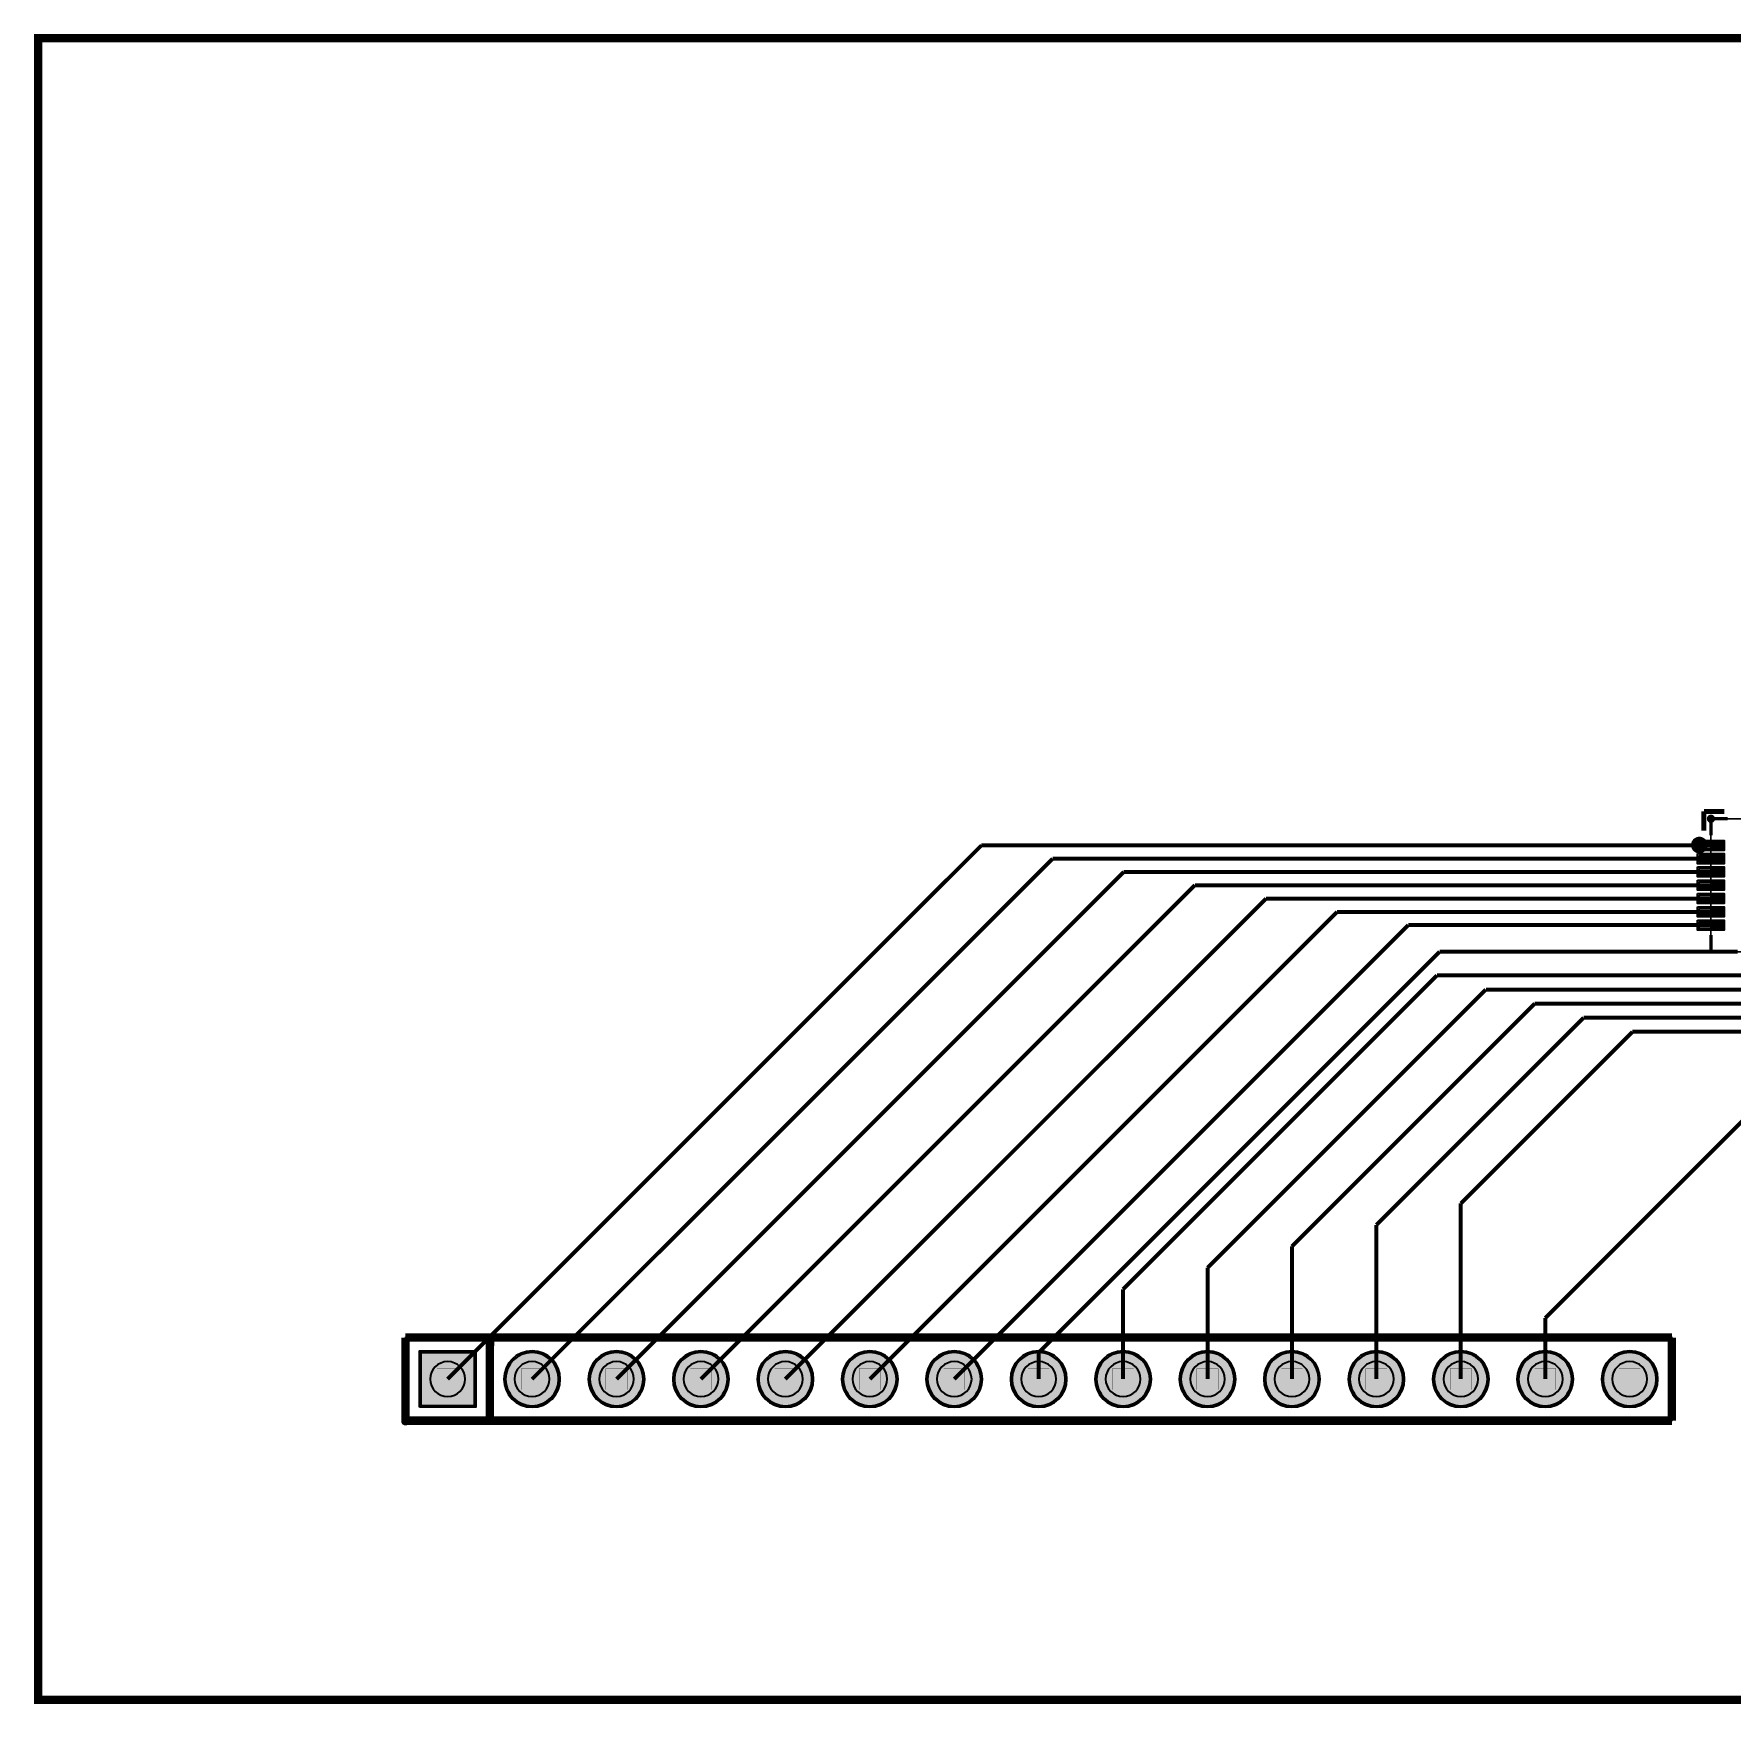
# Model space of a CAD drawing. Header units: millimetres. Extents: x 0 to 100, y 0 to 50.
# Drawn here: x -0.1 to 50.9, y -0.1 to 50.1 of the extents above; entities that cross this region are included whole.
import ezdxf

# ---------------------------------------------------------------- set-up
doc = ezdxf.new("R2010")
doc.units = ezdxf.units.MM
doc.header["$MEASUREMENT"] = 0
for name, color, linetype, true_color in [('Bottom-Layer', 7, 'Continuous', 0x0000ff), ('Bottom-Paste-Mask-Layer', 7, 'Continuous', 0x800000), ('Bottom-Solder-Mask-Layer', 7, 'Continuous', 0xaa00ff), ('Component-Marking-Layer', 7, 'Continuous', 0x66ffcc), ('Component-Shape-Layer', 7, 'Continuous', 0x00cccc), ('Document-Layer', 7, 'Continuous', 0xffffff), ('Hole-Layer', 7, 'Continuous', 0x222222), ('Multi-Layer', 7, 'Continuous', 0xc0c0c0), ('Pin-Soldering-Layer', 7, 'Continuous', 0xcc9999), ('Top-Layer', 7, 'Continuous', 0xff0000), ('Top-Paste-Mask-Layer', 7, 'Continuous', 0x808080), ('Top-Silkscreen-Layer', 7, 'Continuous', 0xffcc00), ('Top-Solder-Mask-Layer', 7, 'Continuous', 0x800080)]:
    doc.layers.add(name, color=color, linetype=linetype, true_color=true_color)

msp = doc.modelspace()

# ---------------------------------------------------------------- hatches: boundary and pattern name
at = {"layer": 'Bottom-Layer'}
for points in [[(11.519, 8.852), (11.519, 10.452), (13.119, 10.452), (13.119, 8.852)], [(14.059, 9.652, 1), (15.659, 9.652, 1)], [(16.599, 9.652, 1), (18.199, 9.652, 1)], [(19.139, 9.652, 1), (20.739, 9.652, 1)], [(21.679, 9.652, 1), (23.279, 9.652, 1)], [(24.219, 9.652, 1), (25.819, 9.652, 1)], [(26.759, 9.652, 1), (28.359, 9.652, 1)], [(29.299, 9.652, 1), (30.899, 9.652, 1)], [(31.839, 9.652, 1), (33.439, 9.652, 1)], [(34.379, 9.652, 1), (35.979, 9.652, 1)], [(36.919, 9.652, 1), (38.519, 9.652, 1)], [(39.459, 9.652, 1), (41.059, 9.652, 1)], [(41.999, 9.652, 1), (43.599, 9.652, 1)], [(44.539, 9.652, 1), (46.139, 9.652, 1)], [(47.079, 9.652, 1), (48.679, 9.652, 1)]]:
    msp.add_hatch(color=256, dxfattribs=at).paths.add_polyline_path(points)
at = {"layer": 'Bottom-Paste-Mask-Layer'}
for points in [[(11.519, 8.852), (11.519, 10.452), (13.119, 10.452), (13.119, 8.852)], [(14.059, 9.652, 1), (15.659, 9.652, 1)], [(16.599, 9.652, 1), (18.199, 9.652, 1)], [(19.139, 9.652, 1), (20.739, 9.652, 1)], [(21.679, 9.652, 1), (23.279, 9.652, 1)], [(24.219, 9.652, 1), (25.819, 9.652, 1)], [(26.759, 9.652, 1), (28.359, 9.652, 1)], [(29.299, 9.652, 1), (30.899, 9.652, 1)], [(31.839, 9.652, 1), (33.439, 9.652, 1)], [(34.379, 9.652, 1), (35.979, 9.652, 1)], [(36.919, 9.652, 1), (38.519, 9.652, 1)], [(39.459, 9.652, 1), (41.059, 9.652, 1)], [(41.999, 9.652, 1), (43.599, 9.652, 1)], [(44.539, 9.652, 1), (46.139, 9.652, 1)], [(47.079, 9.652, 1), (48.679, 9.652, 1)]]:
    msp.add_hatch(color=256, dxfattribs=at).paths.add_polyline_path(points)
at = {"layer": 'Bottom-Solder-Mask-Layer'}
for points in [[(11.469, 8.802), (11.469, 10.502), (13.169, 10.502), (13.169, 8.802)], [(14.009, 9.652, 1), (15.709, 9.652, 1)], [(16.549, 9.652, 1), (18.249, 9.652, 1)], [(19.089, 9.652, 1), (20.789, 9.652, 1)], [(21.629, 9.652, 1), (23.329, 9.652, 1)], [(24.169, 9.652, 1), (25.869, 9.652, 1)], [(26.709, 9.652, 1), (28.409, 9.652, 1)], [(29.249, 9.652, 1), (30.949, 9.652, 1)], [(31.789, 9.652, 1), (33.489, 9.652, 1)], [(34.329, 9.652, 1), (36.029, 9.652, 1)], [(36.869, 9.652, 1), (38.569, 9.652, 1)], [(39.409, 9.652, 1), (41.109, 9.652, 1)], [(41.949, 9.652, 1), (43.649, 9.652, 1)], [(44.489, 9.652, 1), (46.189, 9.652, 1)], [(47.029, 9.652, 1), (48.729, 9.652, 1)]]:
    msp.add_hatch(color=256, dxfattribs=at).paths.add_polyline_path(points)
at = {"layer": 'Component-Marking-Layer'}
for points in [[(50.264, 26.511, 1), (50.384, 26.511, 1)], [(50.264, 26.511, 1), (50.384, 26.511, 1)], [(10.989, 8.382, 1), (11.109, 8.382, 1)], [(10.989, 8.382, 1), (11.109, 8.382, 1)]]:
    msp.add_hatch(color=256, dxfattribs=at).paths.add_polyline_path(points)
at = {"layer": 'Hole-Layer'}
for points in [[(11.794, 9.652, 1), (12.844, 9.652, 1)], [(14.334, 9.652, 1), (15.384, 9.652, 1)], [(16.874, 9.652, 1), (17.924, 9.652, 1)], [(19.414, 9.652, 1), (20.464, 9.652, 1)], [(21.954, 9.652, 1), (23.004, 9.652, 1)], [(24.494, 9.652, 1), (25.544, 9.652, 1)], [(27.034, 9.652, 1), (28.084, 9.652, 1)], [(29.574, 9.652, 1), (30.624, 9.652, 1)], [(32.114, 9.652, 1), (33.164, 9.652, 1)], [(34.654, 9.652, 1), (35.704, 9.652, 1)], [(37.194, 9.652, 1), (38.244, 9.652, 1)], [(39.734, 9.652, 1), (40.784, 9.652, 1)], [(42.274, 9.652, 1), (43.324, 9.652, 1)], [(44.814, 9.652, 1), (45.864, 9.652, 1)], [(47.354, 9.652, 1), (48.404, 9.652, 1)]]:
    msp.add_hatch(color=256, dxfattribs=at).paths.add_polyline_path(points)
at = {"layer": 'Multi-Layer'}
for points in [[(11.519, 8.852), (11.519, 10.452), (13.119, 10.452), (13.119, 8.852)], [(11.519, 8.852), (11.519, 10.452), (13.119, 10.452), (13.119, 8.852)], [(11.519, 8.852), (11.519, 10.452), (13.119, 10.452), (13.119, 8.852)], [(14.059, 9.652, 1), (15.659, 9.652, 1)], [(14.059, 9.652, 1), (15.659, 9.652, 1)], [(14.059, 9.652, 1), (15.659, 9.652, 1)], [(16.599, 9.652, 1), (18.199, 9.652, 1)], [(16.599, 9.652, 1), (18.199, 9.652, 1)], [(16.599, 9.652, 1), (18.199, 9.652, 1)], [(19.139, 9.652, 1), (20.739, 9.652, 1)], [(19.139, 9.652, 1), (20.739, 9.652, 1)], [(19.139, 9.652, 1), (20.739, 9.652, 1)], [(21.679, 9.652, 1), (23.279, 9.652, 1)], [(21.679, 9.652, 1), (23.279, 9.652, 1)], [(21.679, 9.652, 1), (23.279, 9.652, 1)], [(24.219, 9.652, 1), (25.819, 9.652, 1)], [(24.219, 9.652, 1), (25.819, 9.652, 1)], [(24.219, 9.652, 1), (25.819, 9.652, 1)], [(26.759, 9.652, 1), (28.359, 9.652, 1)], [(26.759, 9.652, 1), (28.359, 9.652, 1)], [(26.759, 9.652, 1), (28.359, 9.652, 1)], [(29.299, 9.652, 1), (30.899, 9.652, 1)], [(29.299, 9.652, 1), (30.899, 9.652, 1)], [(29.299, 9.652, 1), (30.899, 9.652, 1)], [(31.839, 9.652, 1), (33.439, 9.652, 1)], [(31.839, 9.652, 1), (33.439, 9.652, 1)], [(31.839, 9.652, 1), (33.439, 9.652, 1)], [(34.379, 9.652, 1), (35.979, 9.652, 1)], [(34.379, 9.652, 1), (35.979, 9.652, 1)], [(34.379, 9.652, 1), (35.979, 9.652, 1)], [(36.919, 9.652, 1), (38.519, 9.652, 1)], [(36.919, 9.652, 1), (38.519, 9.652, 1)], [(36.919, 9.652, 1), (38.519, 9.652, 1)], [(39.459, 9.652, 1), (41.059, 9.652, 1)], [(39.459, 9.652, 1), (41.059, 9.652, 1)], [(39.459, 9.652, 1), (41.059, 9.652, 1)], [(41.999, 9.652, 1), (43.599, 9.652, 1)], [(41.999, 9.652, 1), (43.599, 9.652, 1)], [(41.999, 9.652, 1), (43.599, 9.652, 1)], [(44.539, 9.652, 1), (46.139, 9.652, 1)], [(44.539, 9.652, 1), (46.139, 9.652, 1)], [(44.539, 9.652, 1), (46.139, 9.652, 1)], [(47.079, 9.652, 1), (48.679, 9.652, 1)], [(47.079, 9.652, 1), (48.679, 9.652, 1)], [(47.079, 9.652, 1), (48.679, 9.652, 1)]]:
    msp.add_hatch(color=256, dxfattribs=at).paths.add_polyline_path(points)
at = {"layer": 'Pin-Soldering-Layer'}
for points in [[(50.324, 25.811), (50.674, 25.811), (50.674, 25.611), (50.324, 25.611)], [(50.324, 25.811), (50.674, 25.811), (50.674, 25.611), (50.324, 25.611)], [(50.324, 25.411), (50.674, 25.411), (50.674, 25.211), (50.324, 25.211)], [(50.324, 25.411), (50.674, 25.411), (50.674, 25.211), (50.324, 25.211)], [(50.324, 25.011), (50.674, 25.011), (50.674, 24.811), (50.324, 24.811)], [(50.324, 25.011), (50.674, 25.011), (50.674, 24.811), (50.324, 24.811)], [(50.324, 24.612), (50.674, 24.612), (50.674, 24.412), (50.324, 24.412)], [(50.324, 24.612), (50.674, 24.612), (50.674, 24.412), (50.324, 24.412)], [(50.324, 24.211), (50.674, 24.211), (50.674, 24.011), (50.324, 24.011)], [(50.324, 24.211), (50.674, 24.211), (50.674, 24.011), (50.324, 24.011)], [(50.324, 23.811), (50.674, 23.811), (50.674, 23.611), (50.324, 23.611)], [(50.324, 23.811), (50.674, 23.811), (50.674, 23.611), (50.324, 23.611)], [(50.324, 23.411), (50.674, 23.411), (50.674, 23.211), (50.324, 23.211)], [(50.324, 23.411), (50.674, 23.411), (50.674, 23.211), (50.324, 23.211)], [(11.999, 9.972), (12.639, 9.972), (12.639, 9.332), (11.999, 9.332)], [(11.999, 9.972), (12.639, 9.972), (12.639, 9.332), (11.999, 9.332)], [(14.539, 9.972), (15.179, 9.972), (15.179, 9.332), (14.539, 9.332)], [(14.539, 9.972), (15.179, 9.972), (15.179, 9.332), (14.539, 9.332)], [(17.079, 9.972), (17.719, 9.972), (17.719, 9.332), (17.079, 9.332)], [(17.079, 9.972), (17.719, 9.972), (17.719, 9.332), (17.079, 9.332)], [(19.619, 9.972), (20.259, 9.972), (20.259, 9.332), (19.619, 9.332)], [(19.619, 9.972), (20.259, 9.972), (20.259, 9.332), (19.619, 9.332)], [(22.159, 9.972), (22.799, 9.972), (22.799, 9.332), (22.159, 9.332)], [(22.159, 9.972), (22.799, 9.972), (22.799, 9.332), (22.159, 9.332)], [(24.699, 9.972), (25.339, 9.972), (25.339, 9.332), (24.699, 9.332)], [(24.699, 9.972), (25.339, 9.972), (25.339, 9.332), (24.699, 9.332)], [(27.239, 9.972), (27.879, 9.972), (27.879, 9.332), (27.239, 9.332)], [(27.239, 9.972), (27.879, 9.972), (27.879, 9.332), (27.239, 9.332)], [(29.779, 9.972), (30.419, 9.972), (30.419, 9.332), (29.779, 9.332)], [(29.779, 9.972), (30.419, 9.972), (30.419, 9.332), (29.779, 9.332)], [(32.319, 9.972), (32.959, 9.972), (32.959, 9.332), (32.319, 9.332)], [(32.319, 9.972), (32.959, 9.972), (32.959, 9.332), (32.319, 9.332)], [(34.859, 9.972), (35.499, 9.972), (35.499, 9.332), (34.859, 9.332)], [(34.859, 9.972), (35.499, 9.972), (35.499, 9.332), (34.859, 9.332)], [(37.399, 9.972), (38.039, 9.972), (38.039, 9.332), (37.399, 9.332)], [(37.399, 9.972), (38.039, 9.972), (38.039, 9.332), (37.399, 9.332)], [(39.939, 9.972), (40.579, 9.972), (40.579, 9.332), (39.939, 9.332)], [(39.939, 9.972), (40.579, 9.972), (40.579, 9.332), (39.939, 9.332)], [(42.479, 9.972), (43.119, 9.972), (43.119, 9.332), (42.479, 9.332)], [(42.479, 9.972), (43.119, 9.972), (43.119, 9.332), (42.479, 9.332)], [(45.019, 9.972), (45.659, 9.972), (45.659, 9.332), (45.019, 9.332)], [(45.019, 9.972), (45.659, 9.972), (45.659, 9.332), (45.019, 9.332)], [(47.559, 9.972), (48.199, 9.972), (48.199, 9.332), (47.559, 9.332)], [(47.559, 9.972), (48.199, 9.972), (48.199, 9.332), (47.559, 9.332)]]:
    msp.add_hatch(color=256, dxfattribs=at).paths.add_polyline_path(points)
at = {"layer": 'Top-Layer'}
for points in [[(49.974, 25.811), (50.674, 25.811), (50.674, 25.611), (49.974, 25.611)], [(49.974, 25.411), (50.674, 25.411), (50.674, 25.211), (49.974, 25.211)], [(49.974, 25.011), (50.674, 25.011), (50.674, 24.811), (49.974, 24.811)], [(49.974, 24.612), (50.674, 24.612), (50.674, 24.412), (49.974, 24.412)], [(49.974, 24.211), (50.674, 24.211), (50.674, 24.011), (49.974, 24.011)], [(49.974, 23.811), (50.674, 23.811), (50.674, 23.611), (49.974, 23.611)], [(49.974, 23.411), (50.674, 23.411), (50.674, 23.211), (49.974, 23.211)], [(11.519, 8.852), (11.519, 10.452), (13.119, 10.452), (13.119, 8.852)], [(14.059, 9.652, 1), (15.659, 9.652, 1)], [(16.599, 9.652, 1), (18.199, 9.652, 1)], [(19.139, 9.652, 1), (20.739, 9.652, 1)], [(21.679, 9.652, 1), (23.279, 9.652, 1)], [(24.219, 9.652, 1), (25.819, 9.652, 1)], [(26.759, 9.652, 1), (28.359, 9.652, 1)], [(29.299, 9.652, 1), (30.899, 9.652, 1)], [(31.839, 9.652, 1), (33.439, 9.652, 1)], [(34.379, 9.652, 1), (35.979, 9.652, 1)], [(36.919, 9.652, 1), (38.519, 9.652, 1)], [(39.459, 9.652, 1), (41.059, 9.652, 1)], [(41.999, 9.652, 1), (43.599, 9.652, 1)], [(44.539, 9.652, 1), (46.139, 9.652, 1)], [(47.079, 9.652, 1), (48.679, 9.652, 1)]]:
    msp.add_hatch(color=256, dxfattribs=at).paths.add_polyline_path(points)
at = {"layer": 'Top-Paste-Mask-Layer'}
for points in [[(49.974, 25.611), (50.674, 25.611), (50.674, 25.811), (49.974, 25.811)], [(49.974, 25.611), (50.674, 25.611), (50.674, 25.811), (49.974, 25.811)], [(49.974, 25.211), (50.674, 25.211), (50.674, 25.411), (49.974, 25.411)], [(49.974, 25.211), (50.674, 25.211), (50.674, 25.411), (49.974, 25.411)], [(49.974, 24.811), (50.674, 24.811), (50.674, 25.011), (49.974, 25.011)], [(49.974, 24.811), (50.674, 24.811), (50.674, 25.011), (49.974, 25.011)], [(50.674, 24.612), (49.974, 24.612), (49.974, 24.412), (50.674, 24.412)], [(50.674, 24.612), (49.974, 24.612), (49.974, 24.412), (50.674, 24.412)], [(50.674, 24.211), (49.974, 24.211), (49.974, 24.011), (50.674, 24.011)], [(50.674, 24.211), (49.974, 24.211), (49.974, 24.011), (50.674, 24.011)], [(49.974, 23.611), (50.674, 23.611), (50.674, 23.811), (49.974, 23.811)], [(49.974, 23.611), (50.674, 23.611), (50.674, 23.811), (49.974, 23.811)], [(49.974, 23.211), (50.674, 23.211), (50.674, 23.411), (49.974, 23.411)], [(49.974, 23.211), (50.674, 23.211), (50.674, 23.411), (49.974, 23.411)], [(11.519, 8.852), (11.519, 10.452), (13.119, 10.452), (13.119, 8.852)], [(14.059, 9.652, 1), (15.659, 9.652, 1)], [(16.599, 9.652, 1), (18.199, 9.652, 1)], [(19.139, 9.652, 1), (20.739, 9.652, 1)], [(21.679, 9.652, 1), (23.279, 9.652, 1)], [(24.219, 9.652, 1), (25.819, 9.652, 1)], [(26.759, 9.652, 1), (28.359, 9.652, 1)], [(29.299, 9.652, 1), (30.899, 9.652, 1)], [(31.839, 9.652, 1), (33.439, 9.652, 1)], [(34.379, 9.652, 1), (35.979, 9.652, 1)], [(36.919, 9.652, 1), (38.519, 9.652, 1)], [(39.459, 9.652, 1), (41.059, 9.652, 1)], [(41.999, 9.652, 1), (43.599, 9.652, 1)], [(44.539, 9.652, 1), (46.139, 9.652, 1)], [(47.079, 9.652, 1), (48.679, 9.652, 1)]]:
    msp.add_hatch(color=256, dxfattribs=at).paths.add_polyline_path(points)
at = {"layer": 'Top-Solder-Mask-Layer'}
for points in [[(49.923, 25.862), (50.725, 25.862), (50.725, 25.56), (49.923, 25.56)], [(49.923, 25.462), (50.725, 25.462), (50.725, 25.16), (49.923, 25.16)], [(49.923, 25.062), (50.725, 25.062), (50.725, 24.76), (49.923, 24.76)], [(49.923, 24.663), (50.725, 24.663), (50.725, 24.361), (49.923, 24.361)], [(49.923, 24.262), (50.725, 24.262), (50.725, 23.96), (49.923, 23.96)], [(49.923, 23.862), (50.725, 23.862), (50.725, 23.56), (49.923, 23.56)], [(49.923, 23.462), (50.725, 23.462), (50.725, 23.16), (49.923, 23.16)], [(11.469, 8.802), (11.469, 10.502), (13.169, 10.502), (13.169, 8.802)], [(14.009, 9.652, 1), (15.709, 9.652, 1)], [(16.549, 9.652, 1), (18.249, 9.652, 1)], [(19.089, 9.652, 1), (20.789, 9.652, 1)], [(21.629, 9.652, 1), (23.329, 9.652, 1)], [(24.169, 9.652, 1), (25.869, 9.652, 1)], [(26.709, 9.652, 1), (28.409, 9.652, 1)], [(29.249, 9.652, 1), (30.949, 9.652, 1)], [(31.789, 9.652, 1), (33.489, 9.652, 1)], [(34.329, 9.652, 1), (36.029, 9.652, 1)], [(36.869, 9.652, 1), (38.569, 9.652, 1)], [(39.409, 9.652, 1), (41.109, 9.652, 1)], [(41.949, 9.652, 1), (43.649, 9.652, 1)], [(44.489, 9.652, 1), (46.189, 9.652, 1)], [(47.029, 9.652, 1), (48.729, 9.652, 1)]]:
    msp.add_hatch(color=256, dxfattribs=at).paths.add_polyline_path(points)

# ---------------------------------------------------------------- linework, layer by layer
at = {"layer": 'Bottom-Layer'}
msp.add_lwpolyline([(11.519, 8.852), (11.519, 10.452), (13.119, 10.452), (13.119, 8.852)], close=True, dxfattribs=at)
for points in [[(14.059, 9.652, 1), (15.659, 9.652), (15.659, 9.652, 1), (14.059, 9.652)], [(31.839, 9.652, 1), (33.439, 9.652), (33.439, 9.652, 1), (31.839, 9.652)], [(34.379, 9.652, 1), (35.979, 9.652), (35.979, 9.652, 1), (34.379, 9.652)], [(36.919, 9.652, 1), (38.519, 9.652), (38.519, 9.652, 1), (36.919, 9.652)], [(39.459, 9.652, 1), (41.059, 9.652), (41.059, 9.652, 1), (39.459, 9.652)], [(41.999, 9.652, 1), (43.599, 9.652), (43.599, 9.652, 1), (41.999, 9.652)], [(44.539, 9.652, 1), (46.139, 9.652), (46.139, 9.652, 1), (44.539, 9.652)], [(47.079, 9.652, 1), (48.679, 9.652), (48.679, 9.652, 1), (47.079, 9.652)]]:
    msp.add_lwpolyline(points, format="xyb", dxfattribs=at)
for points in [[(16.599, 9.652, 1), (18.199, 9.652, 1)], [(19.139, 9.652, 1), (20.739, 9.652, 1)], [(21.679, 9.652, 1), (23.279, 9.652, 1)], [(24.219, 9.652, 1), (25.819, 9.652, 1)], [(26.759, 9.652, 1), (28.359, 9.652, 1)], [(29.299, 9.652, 1), (30.899, 9.652, 1)]]:
    msp.add_lwpolyline(points, format="xyb", close=True, dxfattribs=at)
at = {"layer": 'Bottom-Paste-Mask-Layer'}
msp.add_lwpolyline([(11.519, 8.852), (11.519, 10.452), (13.119, 10.452), (13.119, 8.852)], close=True, dxfattribs=at)
for points in [[(14.059, 9.652, 1), (15.659, 9.652), (15.659, 9.652, 1), (14.059, 9.652)], [(31.839, 9.652, 1), (33.439, 9.652), (33.439, 9.652, 1), (31.839, 9.652)], [(34.379, 9.652, 1), (35.979, 9.652), (35.979, 9.652, 1), (34.379, 9.652)], [(36.919, 9.652, 1), (38.519, 9.652), (38.519, 9.652, 1), (36.919, 9.652)], [(39.459, 9.652, 1), (41.059, 9.652), (41.059, 9.652, 1), (39.459, 9.652)], [(41.999, 9.652, 1), (43.599, 9.652), (43.599, 9.652, 1), (41.999, 9.652)], [(44.539, 9.652, 1), (46.139, 9.652), (46.139, 9.652, 1), (44.539, 9.652)], [(47.079, 9.652, 1), (48.679, 9.652), (48.679, 9.652, 1), (47.079, 9.652)]]:
    msp.add_lwpolyline(points, format="xyb", dxfattribs=at)
for points in [[(16.599, 9.652, 1), (18.199, 9.652, 1)], [(19.139, 9.652, 1), (20.739, 9.652, 1)], [(21.679, 9.652, 1), (23.279, 9.652, 1)], [(24.219, 9.652, 1), (25.819, 9.652, 1)], [(26.759, 9.652, 1), (28.359, 9.652, 1)], [(29.299, 9.652, 1), (30.899, 9.652, 1)]]:
    msp.add_lwpolyline(points, format="xyb", close=True, dxfattribs=at)
at = {"layer": 'Bottom-Solder-Mask-Layer'}
msp.add_lwpolyline([(11.469, 8.802), (11.469, 10.502), (13.169, 10.502), (13.169, 8.802)], close=True, dxfattribs=at)
msp.add_lwpolyline([(14.009, 9.652, 1), (15.709, 9.652), (15.709, 9.652, 1), (14.009, 9.652)], format="xyb", dxfattribs=at)
for points in [[(16.549, 9.652, 1), (18.249, 9.652, 1)], [(19.089, 9.652, 1), (20.789, 9.652, 1)], [(21.629, 9.652, 1), (23.329, 9.652, 1)], [(24.169, 9.652, 1), (25.869, 9.652, 1)], [(26.709, 9.652, 1), (28.409, 9.652, 1)], [(29.249, 9.652, 1), (30.949, 9.652, 1)], [(31.789, 9.652, 1), (33.489, 9.652, 1)], [(34.329, 9.652, 1), (36.029, 9.652, 1)], [(36.869, 9.652, 1), (38.569, 9.652, 1)], [(39.409, 9.652, 1), (41.109, 9.652, 1)], [(41.949, 9.652, 1), (43.649, 9.652, 1)], [(44.489, 9.652, 1), (46.189, 9.652, 1)], [(47.029, 9.652, 1), (48.729, 9.652, 1)]]:
    msp.add_lwpolyline(points, format="xyb", close=True, dxfattribs=at)
at = {"layer": 'Component-Marking-Layer', "const_width": 0.129}
msp.add_lwpolyline([(50.264, 26.511, 1), (50.384, 26.511), (50.384, 26.511, 1), (50.264, 26.511)], format="xyb", dxfattribs=at)
msp.add_lwpolyline([(50.264, 26.511, 1), (50.384, 26.511), (50.384, 26.511, 1), (50.264, 26.511)], format="xyb", dxfattribs=at)
msp.add_lwpolyline([(10.989, 8.382, 1), (11.109, 8.382, 1)], format="xyb", close=True, dxfattribs=at)
msp.add_lwpolyline([(10.989, 8.382, 1), (11.109, 8.382, 1)], format="xyb", close=True, dxfattribs=at)
at = {"layer": 'Component-Shape-Layer', "const_width": 0.0508}
for points in [[(50.324, 26.511), (54.324, 26.511), (54.324, 22.511), (50.324, 22.511)], [(50.324, 26.511), (54.324, 26.511), (54.324, 22.511), (50.324, 22.511)], [(11.049, 10.902), (49.149, 10.902), (49.149, 8.402), (11.049, 8.402)], [(11.049, 10.902), (49.149, 10.902), (49.149, 8.402), (11.049, 8.402)]]:
    msp.add_lwpolyline(points, close=True, dxfattribs=at)
at = {"layer": 'Document-Layer', "const_width": 0.25}
msp.add_lwpolyline([(49.849, 25.721, 1), (50.099, 25.721), (50.099, 25.721, 1), (49.849, 25.721)], format="xyb", dxfattribs=at)
msp.add_lwpolyline([(49.849, 25.721, 1), (50.099, 25.721), (50.099, 25.721, 1), (49.849, 25.721)], format="xyb", dxfattribs=at)
at = {"layer": 'Hole-Layer'}
for points in [[(11.794, 9.652, 1), (12.844, 9.652), (12.844, 9.652, 1), (11.794, 9.652)], [(14.334, 9.652, 1), (15.384, 9.652), (15.384, 9.652, 1), (14.334, 9.652)]]:
    msp.add_lwpolyline(points, format="xyb", dxfattribs=at)
for points in [[(16.874, 9.652, 1), (17.924, 9.652, 1)], [(19.414, 9.652, 1), (20.464, 9.652, 1)], [(21.954, 9.652, 1), (23.004, 9.652, 1)], [(24.494, 9.652, 1), (25.544, 9.652, 1)], [(27.034, 9.652, 1), (28.084, 9.652, 1)], [(29.574, 9.652, 1), (30.624, 9.652, 1)], [(32.114, 9.652, 1), (33.164, 9.652, 1)], [(34.654, 9.652, 1), (35.704, 9.652, 1)], [(37.194, 9.652, 1), (38.244, 9.652, 1)], [(39.734, 9.652, 1), (40.784, 9.652, 1)], [(42.274, 9.652, 1), (43.324, 9.652, 1)], [(44.814, 9.652, 1), (45.864, 9.652, 1)], [(47.354, 9.652, 1), (48.404, 9.652, 1)]]:
    msp.add_lwpolyline(points, format="xyb", close=True, dxfattribs=at)
at = {"layer": 'Multi-Layer'}
msp.add_lwpolyline([(11.519, 8.852), (11.519, 10.452), (13.119, 10.452), (13.119, 8.852)], close=True, dxfattribs=at)
msp.add_lwpolyline([(11.519, 8.852), (11.519, 10.452), (13.119, 10.452), (13.119, 8.852)], close=True, dxfattribs=at)
msp.add_lwpolyline([(11.519, 8.852), (11.519, 10.452), (13.119, 10.452), (13.119, 8.852)], close=True, dxfattribs=at)
for points in [[(14.059, 9.652, 1), (15.659, 9.652), (15.659, 9.652, 1), (14.059, 9.652)], [(14.059, 9.652, 1), (15.659, 9.652), (15.659, 9.652, 1), (14.059, 9.652)], [(14.059, 9.652, 1), (15.659, 9.652), (15.659, 9.652, 1), (14.059, 9.652)], [(31.839, 9.652, 1), (33.439, 9.652), (33.439, 9.652, 1), (31.839, 9.652)], [(31.839, 9.652, 1), (33.439, 9.652), (33.439, 9.652, 1), (31.839, 9.652)], [(31.839, 9.652, 1), (33.439, 9.652), (33.439, 9.652, 1), (31.839, 9.652)], [(34.379, 9.652, 1), (35.979, 9.652), (35.979, 9.652, 1), (34.379, 9.652)], [(34.379, 9.652, 1), (35.979, 9.652), (35.979, 9.652, 1), (34.379, 9.652)], [(34.379, 9.652, 1), (35.979, 9.652), (35.979, 9.652, 1), (34.379, 9.652)], [(36.919, 9.652, 1), (38.519, 9.652), (38.519, 9.652, 1), (36.919, 9.652)], [(36.919, 9.652, 1), (38.519, 9.652), (38.519, 9.652, 1), (36.919, 9.652)], [(36.919, 9.652, 1), (38.519, 9.652), (38.519, 9.652, 1), (36.919, 9.652)], [(39.459, 9.652, 1), (41.059, 9.652), (41.059, 9.652, 1), (39.459, 9.652)], [(39.459, 9.652, 1), (41.059, 9.652), (41.059, 9.652, 1), (39.459, 9.652)], [(39.459, 9.652, 1), (41.059, 9.652), (41.059, 9.652, 1), (39.459, 9.652)], [(41.999, 9.652, 1), (43.599, 9.652), (43.599, 9.652, 1), (41.999, 9.652)], [(41.999, 9.652, 1), (43.599, 9.652), (43.599, 9.652, 1), (41.999, 9.652)], [(41.999, 9.652, 1), (43.599, 9.652), (43.599, 9.652, 1), (41.999, 9.652)], [(44.539, 9.652, 1), (46.139, 9.652), (46.139, 9.652, 1), (44.539, 9.652)], [(44.539, 9.652, 1), (46.139, 9.652), (46.139, 9.652, 1), (44.539, 9.652)], [(44.539, 9.652, 1), (46.139, 9.652), (46.139, 9.652, 1), (44.539, 9.652)], [(47.079, 9.652, 1), (48.679, 9.652), (48.679, 9.652, 1), (47.079, 9.652)], [(47.079, 9.652, 1), (48.679, 9.652), (48.679, 9.652, 1), (47.079, 9.652)], [(47.079, 9.652, 1), (48.679, 9.652), (48.679, 9.652, 1), (47.079, 9.652)]]:
    msp.add_lwpolyline(points, format="xyb", dxfattribs=at)
for points in [[(16.599, 9.652, 1), (18.199, 9.652, 1)], [(16.599, 9.652, 1), (18.199, 9.652, 1)], [(16.599, 9.652, 1), (18.199, 9.652, 1)], [(19.139, 9.652, 1), (20.739, 9.652, 1)], [(19.139, 9.652, 1), (20.739, 9.652, 1)], [(19.139, 9.652, 1), (20.739, 9.652, 1)], [(21.679, 9.652, 1), (23.279, 9.652, 1)], [(21.679, 9.652, 1), (23.279, 9.652, 1)], [(21.679, 9.652, 1), (23.279, 9.652, 1)], [(24.219, 9.652, 1), (25.819, 9.652, 1)], [(24.219, 9.652, 1), (25.819, 9.652, 1)], [(24.219, 9.652, 1), (25.819, 9.652, 1)], [(26.759, 9.652, 1), (28.359, 9.652, 1)], [(26.759, 9.652, 1), (28.359, 9.652, 1)], [(26.759, 9.652, 1), (28.359, 9.652, 1)], [(29.299, 9.652, 1), (30.899, 9.652, 1)], [(29.299, 9.652, 1), (30.899, 9.652, 1)], [(29.299, 9.652, 1), (30.899, 9.652, 1)]]:
    msp.add_lwpolyline(points, format="xyb", close=True, dxfattribs=at)
at = {"layer": 'Pin-Soldering-Layer', "const_width": 0.00508}
for points in [[(50.324, 25.811), (50.674, 25.811), (50.674, 25.611), (50.324, 25.611)], [(50.324, 25.811), (50.674, 25.811), (50.674, 25.611), (50.324, 25.611)], [(50.324, 25.411), (50.674, 25.411), (50.674, 25.211), (50.324, 25.211)], [(50.324, 25.411), (50.674, 25.411), (50.674, 25.211), (50.324, 25.211)], [(50.324, 25.011), (50.674, 25.011), (50.674, 24.811), (50.324, 24.811)], [(50.324, 25.011), (50.674, 25.011), (50.674, 24.811), (50.324, 24.811)], [(50.324, 24.612), (50.674, 24.612), (50.674, 24.412), (50.324, 24.412)], [(50.324, 24.612), (50.674, 24.612), (50.674, 24.412), (50.324, 24.412)], [(50.324, 24.211), (50.674, 24.211), (50.674, 24.011), (50.324, 24.011)], [(50.324, 24.211), (50.674, 24.211), (50.674, 24.011), (50.324, 24.011)], [(50.324, 23.811), (50.674, 23.811), (50.674, 23.611), (50.324, 23.611)], [(50.324, 23.811), (50.674, 23.811), (50.674, 23.611), (50.324, 23.611)], [(50.324, 23.411), (50.674, 23.411), (50.674, 23.211), (50.324, 23.211)], [(50.324, 23.411), (50.674, 23.411), (50.674, 23.211), (50.324, 23.211)], [(11.999, 9.972), (12.639, 9.972), (12.639, 9.332), (11.999, 9.332)], [(11.999, 9.972), (12.639, 9.972), (12.639, 9.332), (11.999, 9.332)], [(14.539, 9.972), (15.179, 9.972), (15.179, 9.332), (14.539, 9.332)], [(14.539, 9.972), (15.179, 9.972), (15.179, 9.332), (14.539, 9.332)], [(17.079, 9.972), (17.719, 9.972), (17.719, 9.332), (17.079, 9.332)], [(17.079, 9.972), (17.719, 9.972), (17.719, 9.332), (17.079, 9.332)], [(19.619, 9.972), (20.259, 9.972), (20.259, 9.332), (19.619, 9.332)], [(19.619, 9.972), (20.259, 9.972), (20.259, 9.332), (19.619, 9.332)], [(22.159, 9.972), (22.799, 9.972), (22.799, 9.332), (22.159, 9.332)], [(22.159, 9.972), (22.799, 9.972), (22.799, 9.332), (22.159, 9.332)], [(24.699, 9.972), (25.339, 9.972), (25.339, 9.332), (24.699, 9.332)], [(24.699, 9.972), (25.339, 9.972), (25.339, 9.332), (24.699, 9.332)], [(27.239, 9.972), (27.879, 9.972), (27.879, 9.332), (27.239, 9.332)], [(27.239, 9.972), (27.879, 9.972), (27.879, 9.332), (27.239, 9.332)], [(29.779, 9.972), (30.419, 9.972), (30.419, 9.332), (29.779, 9.332)], [(29.779, 9.972), (30.419, 9.972), (30.419, 9.332), (29.779, 9.332)], [(32.319, 9.972), (32.959, 9.972), (32.959, 9.332), (32.319, 9.332)], [(32.319, 9.972), (32.959, 9.972), (32.959, 9.332), (32.319, 9.332)], [(34.859, 9.972), (35.499, 9.972), (35.499, 9.332), (34.859, 9.332)], [(34.859, 9.972), (35.499, 9.972), (35.499, 9.332), (34.859, 9.332)], [(37.399, 9.972), (38.039, 9.972), (38.039, 9.332), (37.399, 9.332)], [(37.399, 9.972), (38.039, 9.972), (38.039, 9.332), (37.399, 9.332)], [(39.939, 9.972), (40.579, 9.972), (40.579, 9.332), (39.939, 9.332)], [(39.939, 9.972), (40.579, 9.972), (40.579, 9.332), (39.939, 9.332)], [(42.479, 9.972), (43.119, 9.972), (43.119, 9.332), (42.479, 9.332)], [(42.479, 9.972), (43.119, 9.972), (43.119, 9.332), (42.479, 9.332)], [(45.019, 9.972), (45.659, 9.972), (45.659, 9.332), (45.019, 9.332)], [(45.019, 9.972), (45.659, 9.972), (45.659, 9.332), (45.019, 9.332)], [(47.559, 9.972), (48.199, 9.972), (48.199, 9.332), (47.559, 9.332)], [(47.559, 9.972), (48.199, 9.972), (48.199, 9.332), (47.559, 9.332)]]:
    msp.add_lwpolyline(points, close=True, dxfattribs=at)
at = {"layer": 'Top-Layer', "const_width": 0.254}
msp.add_lwpolyline([(0, 0), (0, 50), (100, 50), (100, 0)], close=True, dxfattribs=at)
at = {"layer": 'Top-Layer', "const_width": 0.12}
for points in [[(28.378, 25.711), (12.319, 9.652)], [(50.324, 25.711), (28.378, 25.711)], [(30.518, 25.311), (14.859, 9.652)], [(50.324, 25.311), (30.518, 25.311)], [(32.658, 24.911), (17.399, 9.652)], [(34.799, 24.512), (19.939, 9.652)], [(50.324, 24.911), (32.658, 24.911)], [(50.324, 24.512), (34.799, 24.512)], [(36.938, 24.111), (22.479, 9.652)], [(50.324, 24.111), (36.938, 24.111)], [(39.078, 23.711), (25.019, 9.652)], [(50.324, 23.711), (39.078, 23.711)], [(41.218, 23.311), (27.559, 9.652)], [(50.324, 23.311), (41.218, 23.311)], [(42.16, 22.511), (30.099, 10.451)], [(51.124, 22.511), (42.16, 22.511)], [(42.082, 21.797), (32.639, 12.355)], [(43.552, 21.373), (35.179, 13.001)], [(51.524, 21.797), (42.082, 21.797)], [(51.924, 21.373), (43.552, 21.373)], [(45.022, 20.949), (37.719, 13.647)], [(52.324, 20.949), (45.022, 20.949)], [(46.491, 20.525), (40.259, 14.293)], [(52.724, 20.525), (46.491, 20.525)], [(47.962, 20.101), (42.799, 14.938)], [(53.124, 20.101), (47.962, 20.101)], [(53.524, 19.677), (45.339, 11.492)], [(42.799, 14.938), (42.799, 9.652)], [(40.259, 14.293), (40.259, 9.652)], [(37.719, 13.647), (37.719, 9.652)], [(35.179, 13.001), (35.179, 9.652)], [(32.639, 12.355), (32.639, 9.652)], [(45.339, 11.492), (45.339, 9.652)], [(30.099, 10.451), (30.099, 9.652)]]:
    msp.add_lwpolyline(points, dxfattribs=at)
at = {"layer": 'Top-Layer'}
for points in [[(49.974, 25.811), (50.674, 25.811), (50.674, 25.611), (49.974, 25.611)], [(49.974, 25.411), (50.674, 25.411), (50.674, 25.211), (49.974, 25.211)], [(49.974, 25.011), (50.674, 25.011), (50.674, 24.811), (49.974, 24.811)], [(49.974, 24.612), (50.674, 24.612), (50.674, 24.412), (49.974, 24.412)], [(49.974, 24.211), (50.674, 24.211), (50.674, 24.011), (49.974, 24.011)], [(49.974, 23.811), (50.674, 23.811), (50.674, 23.611), (49.974, 23.611)], [(49.974, 23.411), (50.674, 23.411), (50.674, 23.211), (49.974, 23.211)], [(11.519, 8.852), (11.519, 10.452), (13.119, 10.452), (13.119, 8.852)]]:
    msp.add_lwpolyline(points, close=True, dxfattribs=at)
for points in [[(14.059, 9.652, 1), (15.659, 9.652), (15.659, 9.652, 1), (14.059, 9.652)], [(31.839, 9.652, 1), (33.439, 9.652), (33.439, 9.652, 1), (31.839, 9.652)], [(34.379, 9.652, 1), (35.979, 9.652), (35.979, 9.652, 1), (34.379, 9.652)], [(36.919, 9.652, 1), (38.519, 9.652), (38.519, 9.652, 1), (36.919, 9.652)], [(39.459, 9.652, 1), (41.059, 9.652), (41.059, 9.652, 1), (39.459, 9.652)], [(41.999, 9.652, 1), (43.599, 9.652), (43.599, 9.652, 1), (41.999, 9.652)], [(44.539, 9.652, 1), (46.139, 9.652), (46.139, 9.652, 1), (44.539, 9.652)], [(47.079, 9.652, 1), (48.679, 9.652), (48.679, 9.652, 1), (47.079, 9.652)]]:
    msp.add_lwpolyline(points, format="xyb", dxfattribs=at)
for points in [[(16.599, 9.652, 1), (18.199, 9.652, 1)], [(19.139, 9.652, 1), (20.739, 9.652, 1)], [(21.679, 9.652, 1), (23.279, 9.652, 1)], [(24.219, 9.652, 1), (25.819, 9.652, 1)], [(26.759, 9.652, 1), (28.359, 9.652, 1)], [(29.299, 9.652, 1), (30.899, 9.652, 1)]]:
    msp.add_lwpolyline(points, format="xyb", close=True, dxfattribs=at)
at = {"layer": 'Top-Paste-Mask-Layer', "const_width": 0.00508}
for points in [[(49.974, 25.611), (50.674, 25.611), (50.674, 25.811), (49.974, 25.811)], [(49.974, 25.611), (50.674, 25.611), (50.674, 25.811), (49.974, 25.811)], [(49.974, 25.211), (50.674, 25.211), (50.674, 25.411), (49.974, 25.411)], [(49.974, 25.211), (50.674, 25.211), (50.674, 25.411), (49.974, 25.411)], [(49.974, 24.811), (50.674, 24.811), (50.674, 25.011), (49.974, 25.011)], [(49.974, 24.811), (50.674, 24.811), (50.674, 25.011), (49.974, 25.011)], [(50.674, 24.612), (49.974, 24.612), (49.974, 24.412), (50.674, 24.412)], [(50.674, 24.612), (49.974, 24.612), (49.974, 24.412), (50.674, 24.412)], [(50.674, 24.211), (49.974, 24.211), (49.974, 24.011), (50.674, 24.011)], [(50.674, 24.211), (49.974, 24.211), (49.974, 24.011), (50.674, 24.011)], [(49.974, 23.611), (50.674, 23.611), (50.674, 23.811), (49.974, 23.811)], [(49.974, 23.611), (50.674, 23.611), (50.674, 23.811), (49.974, 23.811)], [(49.974, 23.211), (50.674, 23.211), (50.674, 23.411), (49.974, 23.411)], [(49.974, 23.211), (50.674, 23.211), (50.674, 23.411), (49.974, 23.411)]]:
    msp.add_lwpolyline(points, close=True, dxfattribs=at)
at = {"layer": 'Top-Paste-Mask-Layer'}
msp.add_lwpolyline([(11.519, 8.852), (11.519, 10.452), (13.119, 10.452), (13.119, 8.852)], close=True, dxfattribs=at)
for points in [[(14.059, 9.652, 1), (15.659, 9.652), (15.659, 9.652, 1), (14.059, 9.652)], [(31.839, 9.652, 1), (33.439, 9.652), (33.439, 9.652, 1), (31.839, 9.652)], [(34.379, 9.652, 1), (35.979, 9.652), (35.979, 9.652, 1), (34.379, 9.652)], [(36.919, 9.652, 1), (38.519, 9.652), (38.519, 9.652, 1), (36.919, 9.652)], [(39.459, 9.652, 1), (41.059, 9.652), (41.059, 9.652, 1), (39.459, 9.652)], [(41.999, 9.652, 1), (43.599, 9.652), (43.599, 9.652, 1), (41.999, 9.652)], [(44.539, 9.652, 1), (46.139, 9.652), (46.139, 9.652, 1), (44.539, 9.652)], [(47.079, 9.652, 1), (48.679, 9.652), (48.679, 9.652, 1), (47.079, 9.652)]]:
    msp.add_lwpolyline(points, format="xyb", dxfattribs=at)
for points in [[(16.599, 9.652, 1), (18.199, 9.652, 1)], [(19.139, 9.652, 1), (20.739, 9.652, 1)], [(21.679, 9.652, 1), (23.279, 9.652, 1)], [(24.219, 9.652, 1), (25.819, 9.652, 1)], [(26.759, 9.652, 1), (28.359, 9.652, 1)], [(29.299, 9.652, 1), (30.899, 9.652, 1)]]:
    msp.add_lwpolyline(points, format="xyb", close=True, dxfattribs=at)
at = {"layer": 'Top-Silkscreen-Layer'}
for points, const_width in [([(50.724, 26.731), (50.114, 26.731)], 0.15), ([(50.114, 26.731), (50.114, 26.151)], 0.15), ([(50.724, 26.731), (50.114, 26.731)], 0.15), ([(50.114, 26.731), (50.114, 26.151)], 0.15), ([(50.324, 26.011), (50.324, 26.511)], 0.102), ([(50.324, 26.511), (50.824, 26.511)], 0.102), ([(50.324, 26.011), (50.324, 26.511)], 0.102), ([(50.324, 26.511), (50.824, 26.511)], 0.102), ([(50.324, 22.511), (50.324, 23.011)], 0.102), ([(50.324, 22.511), (50.324, 23.011)], 0.102), ([(50.824, 22.511), (50.324, 22.511)], 0.102), ([(50.824, 22.511), (50.324, 22.511)], 0.102), ([(11.049, 10.902), (11.049, 8.402)], 0.254), ([(49.149, 10.902), (11.049, 10.902)], 0.254), ([(11.049, 10.902), (11.049, 8.402)], 0.254), ([(49.149, 10.902), (11.049, 10.902)], 0.254), ([(13.592, 10.902), (13.589, 8.402)], 0.254), ([(13.592, 10.902), (13.589, 8.402)], 0.254), ([(49.149, 8.402), (49.149, 10.902)], 0.254), ([(49.149, 8.402), (49.149, 10.902)], 0.254), ([(11.049, 8.402), (49.149, 8.402)], 0.254), ([(11.049, 8.402), (49.149, 8.402)], 0.254)]:
    msp.add_lwpolyline(points, dxfattribs=dict(at, const_width=const_width))
at = {"layer": 'Top-Solder-Mask-Layer'}
for points in [[(49.923, 25.862), (50.725, 25.862), (50.725, 25.56), (49.923, 25.56)], [(49.923, 25.462), (50.725, 25.462), (50.725, 25.16), (49.923, 25.16)], [(49.923, 25.062), (50.725, 25.062), (50.725, 24.76), (49.923, 24.76)], [(49.923, 24.663), (50.725, 24.663), (50.725, 24.361), (49.923, 24.361)], [(49.923, 24.262), (50.725, 24.262), (50.725, 23.96), (49.923, 23.96)], [(49.923, 23.862), (50.725, 23.862), (50.725, 23.56), (49.923, 23.56)], [(49.923, 23.462), (50.725, 23.462), (50.725, 23.16), (49.923, 23.16)], [(11.469, 8.802), (11.469, 10.502), (13.169, 10.502), (13.169, 8.802)]]:
    msp.add_lwpolyline(points, close=True, dxfattribs=at)
msp.add_lwpolyline([(14.009, 9.652, 1), (15.709, 9.652), (15.709, 9.652, 1), (14.009, 9.652)], format="xyb", dxfattribs=at)
for points in [[(16.549, 9.652, 1), (18.249, 9.652, 1)], [(19.089, 9.652, 1), (20.789, 9.652, 1)], [(21.629, 9.652, 1), (23.329, 9.652, 1)], [(24.169, 9.652, 1), (25.869, 9.652, 1)], [(26.709, 9.652, 1), (28.409, 9.652, 1)], [(29.249, 9.652, 1), (30.949, 9.652, 1)], [(31.789, 9.652, 1), (33.489, 9.652, 1)], [(34.329, 9.652, 1), (36.029, 9.652, 1)], [(36.869, 9.652, 1), (38.569, 9.652, 1)], [(39.409, 9.652, 1), (41.109, 9.652, 1)], [(41.949, 9.652, 1), (43.649, 9.652, 1)], [(44.489, 9.652, 1), (46.189, 9.652, 1)], [(47.029, 9.652, 1), (48.729, 9.652, 1)]]:
    msp.add_lwpolyline(points, format="xyb", close=True, dxfattribs=at)

doc.saveas('drawing.dxf')
